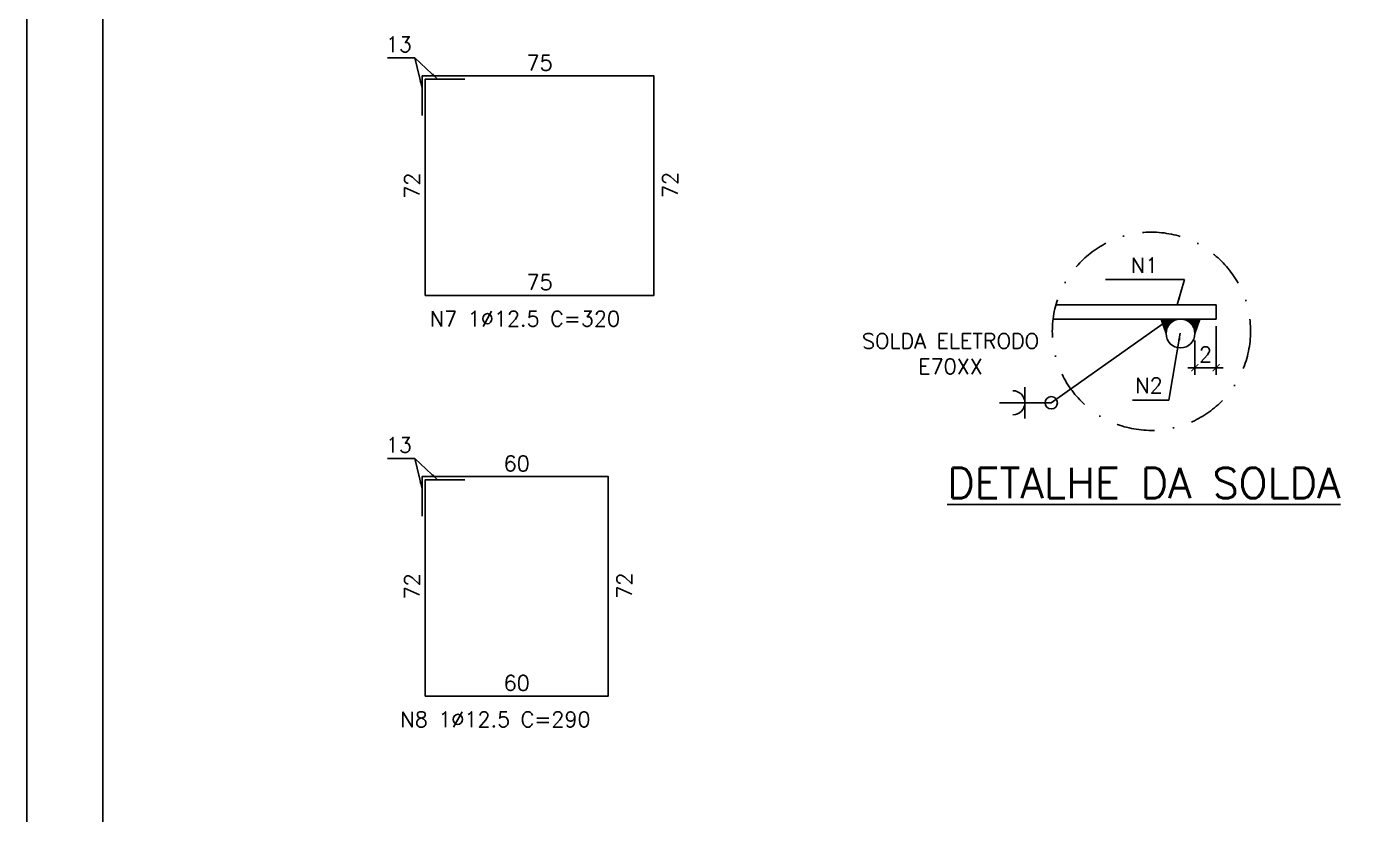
# Model space of a CAD drawing. Header units: centimetres. Extents: x 1658 to 27871, y 8240 to 11444.
# Drawn here: x 20287 to 21602, y 9014 to 9789 of the extents above; entities that cross this region are included whole.
import ezdxf

# ---------------------------------------------------------------- set-up
doc = ezdxf.new("R2010")
doc.units = ezdxf.units.CM
doc.header["$LTSCALE"] = 50
doc.header["$MEASUREMENT"] = 0
doc.header["$PDMODE"] = 67
doc.linetypes.add('DASHDOT2', pattern=[0.5, 0.25, -0.125, 0, -0.125])
for name, color, linetype in [('FORMATO-PRECON', 2, 'Continuous'), ('HACHURAS-PRECON', 1, 'Continuous'), ('LINHA-01-PRECON', 1, 'Continuous'), ('LINHA-02-PRECON', 2, 'Continuous'), ('LINHA-03-PRECON', 3, 'Continuous'), ('LINHA-04-PRECON', 4, 'Continuous'), ('TEXTO-20-PRECON', 2, 'Continuous'), ('X1', 2, 'Continuous')]:
    doc.layers.add(name, color=color, linetype=linetype)
doc.styles.add('PRECON-ROMANS', font='romans.shx')
doc.styles.get("Standard").update_dxf_attribs({"font": 'romans.shx'})
doc.dimstyles.new('ESC75-25', dxfattribs={"dimscale": 0, "dimtxt": 15, "dimasz": 7, "dimexe": 7, "dimexo": 7, "dimgap": 5.5, "dimtad": 1, "dimdec": 1, "dimlfac": 0.333333, "dimdsep": 46, "dimtxsty": 'Standard', "dimblk": 'ARCHTICK', "dimcen": 0.1, "dimdle": 7, "dimclrd": 256, "dimclre": 256, "dimclrt": 2, "dimadec": 0, "dimazin": 0, "dimtfac": 1, "dimtdec": 1, "dimtix": 1, "dimtmove": 2, "dimatfit": 3, "dimfxl": 1, "dimarcsym": 0})
doc.dimstyles.new('ESC75-75', dxfattribs={"dimscale": 0, "dimtxt": 15, "dimasz": 7, "dimexe": 7, "dimexo": 7, "dimgap": 5.5, "dimtad": 1, "dimdec": 1, "dimdsep": 46, "dimtxsty": 'Standard', "dimblk": 'ARCHTICK', "dimcen": 0.1, "dimdle": 7, "dimclrd": 256, "dimclre": 256, "dimclrt": 2, "dimadec": 0, "dimazin": 0, "dimtfac": 1, "dimtdec": 1, "dimtix": 1, "dimtmove": 2, "dimatfit": 3, "dimfxl": 1, "dimarcsym": 0})

# ---------------------------------------------------------------- blocks, each defined once
blk = doc.blocks.new('A$C2E607E54')
at = {"layer": 'FORMATO-PRECON'}
blk.add_lwpolyline([(0, 4200), (2970, 4200), (2970, 0), (0, 0)], close=True, dxfattribs=at)
at = {"layer": 'FORMATO-PRECON', "color": 6}
blk.add_lwpolyline([(100, 3950), (2870, 3950), (2870, 100), (100, 100)], close=True, dxfattribs=at)
blk = doc.blocks.new('*D674')
at = {"layer": 'Defpoints', "color": 0, "transparency": 16777216}
for p in [(20678.9, 9524.5), (20903.9, 9524.5), (20903.9, 9524.5)]:
    blk.add_point(p, dxfattribs=at)
at = {"layer": 'LINHA-01-PRECON', "color": 2, "transparency": 16777216, "insert": (20791.4, 9537.5), "char_height": 15, "attachment_point": 5}
blk.add_mtext('75', dxfattribs=at)
blk = doc.blocks.new('_ArchTick')
at = {"color": 0, "linetype": 'ByBlock', "const_width": 0.15}
blk.add_lwpolyline([(-0.5, -0.5), (0.5, 0.5)], dxfattribs=at)
blk = doc.blocks.new('*D675')
at = {"layer": 'Defpoints', "color": 0, "transparency": 16777216}
for p in [(20903.9, 9740.4), (20903.9, 9740.4), (20903.9, 9524.5)]:
    blk.add_point(p, dxfattribs=at)
at = {"layer": 'LINHA-01-PRECON', "color": 2, "transparency": 16777216, "insert": (20919.8, 9633.2), "char_height": 15, "attachment_point": 5, "rotation": 90}
blk.add_mtext('72', dxfattribs=at)
blk = doc.blocks.new('*D676')
at = {"layer": 'Defpoints', "color": 0, "transparency": 16777216}
for p in [(20678.9, 9740.4), (20678.9, 9740.4), (20903.9, 9740.4)]:
    blk.add_point(p, dxfattribs=at)
at = {"layer": 'LINHA-04-PRECON', "color": 2, "transparency": 16777216, "insert": (20791.4, 9753.4), "char_height": 15, "attachment_point": 5}
blk.add_mtext('75', dxfattribs=at)
blk = doc.blocks.new('*D677')
at = {"layer": 'Defpoints', "color": 0, "transparency": 16777216}
for p in [(20678.9, 9740.4), (20678.9, 9740.4), (20678.9, 9524.5)]:
    blk.add_point(p, dxfattribs=at)
at = {"layer": 'LINHA-01-PRECON', "color": 2, "transparency": 16777216, "insert": (20665.9, 9632.5), "char_height": 15, "attachment_point": 5, "rotation": 90}
blk.add_mtext('72', dxfattribs=at)
blk = doc.blocks.new('*D678')
at = {"layer": 'Defpoints', "color": 0, "transparency": 16777216}
for p in [(20678.9, 9130.4), (20858.9, 9130.4), (20858.9, 9130.4)]:
    blk.add_point(p, dxfattribs=at)
at = {"layer": 'LINHA-01-PRECON', "color": 2, "transparency": 16777216, "insert": (20768.9, 9143.4), "char_height": 15, "attachment_point": 5}
blk.add_mtext('60', dxfattribs=at)
blk = doc.blocks.new('*D679')
at = {"layer": 'Defpoints', "color": 0, "transparency": 16777216}
for p in [(20858.9, 9346.3), (20858.9, 9346.3), (20858.9, 9130.4)]:
    blk.add_point(p, dxfattribs=at)
at = {"layer": 'LINHA-01-PRECON', "color": 2, "transparency": 16777216, "insert": (20874.8, 9239.1), "char_height": 15, "attachment_point": 5, "rotation": 90}
blk.add_mtext('72', dxfattribs=at)
blk = doc.blocks.new('*D680')
at = {"layer": 'Defpoints', "color": 0, "transparency": 16777216}
for p in [(20678.9, 9346.3), (20678.9, 9346.3), (20858.9, 9346.3)]:
    blk.add_point(p, dxfattribs=at)
at = {"layer": 'LINHA-04-PRECON', "color": 2, "transparency": 16777216, "insert": (20768.9, 9359.3), "char_height": 15, "attachment_point": 5}
blk.add_mtext('60', dxfattribs=at)
blk = doc.blocks.new('*D681')
at = {"layer": 'Defpoints', "color": 0, "transparency": 16777216}
for p in [(20678.9, 9346.3), (20678.9, 9346.3), (20678.9, 9130.4)]:
    blk.add_point(p, dxfattribs=at)
at = {"layer": 'LINHA-01-PRECON', "color": 2, "transparency": 16777216, "insert": (20665.9, 9238.4), "char_height": 15, "attachment_point": 5, "rotation": 90}
blk.add_mtext('72', dxfattribs=at)
blk = doc.blocks.new('*D699')
at = {"layer": 'Defpoints', "color": 0, "transparency": 16777216}
for p in [(21457, 9501.2), (21436, 9487.1), (21457, 9453.5)]:
    blk.add_point(p, dxfattribs=at)
at = {"layer": 'LINHA-01-PRECON', "lineweight": -2, "transparency": 16777216}
for p, q in [((21457, 9494.2), (21457, 9446.5)), ((21436, 9480.1), (21436, 9446.5)), ((21436, 9453.5), (21429, 9453.5)), ((21436, 9453.5), (21457, 9453.5)), ((21457, 9453.5), (21464, 9453.5))]:
    blk.add_line(p, q, dxfattribs=at)
at = {"layer": 'LINHA-01-PRECON', "lineweight": -2, "transparency": 16777216, "xscale": 7, "yscale": 7, "zscale": 7}
blk.add_blockref('_ArchTick', (21436, 9453.5), dxfattribs=at)
at = {"layer": 'LINHA-01-PRECON', "lineweight": -2, "transparency": 16777216, "xscale": 7, "yscale": 7, "zscale": 7, "rotation": 180}
blk.add_blockref('_ArchTick', (21457, 9453.5), dxfattribs=at)
at = {"layer": 'LINHA-01-PRECON', "color": 2, "transparency": 16777216, "insert": (21446.5, 9466.5), "char_height": 15, "attachment_point": 5}
blk.add_mtext('2', dxfattribs=at)

msp = doc.modelspace()

# ---------------------------------------------------------------- hatches: boundary and pattern name
at = {"layer": 'LINHA-01-PRECON'}
h = msp.add_hatch(dxfattribs=at)
h.set_pattern_fill('ANSI31', color=256, scale=8.4375, style=0)
h.set_pattern_definition([(45, (16400.259, 8999.052), (-0.74577668, 0.74577668), [])])
h.paths.add_polyline_path([(21402.8, 9501.21), (21407.71, 9487.08, -0.4142136), (21421.84, 9501.21)])
h.paths.add_polyline_path([(21421.84, 9501.21, -0.4142136), (21435.98, 9487.08), (21440.89, 9501.21)])

# ---------------------------------------------------------------- linework, layer by layer
at = {"layer": 'LINHA-01-PRECON', "color": 1}
msp.add_lwpolyline([(21404.39, 9496.63), (21294.77, 9418.99), (21243.95, 9418.99)], dxfattribs=at)
at = {"layer": 'LINHA-01-PRECON', "color": 1, "linetype": 'DASHDOT2', "ltscale": 3}
msp.add_circle((21393.29, 9489.26), 97.5, dxfattribs=at)
at = {"layer": 'LINHA-02-PRECON'}
for q in [(21268.84, 9434.39), (21268.84, 9403.6)]:
    msp.add_line((21268.84, 9418.99), q, dxfattribs=at)
msp.add_circle((21294.77, 9418.99), 6.11, dxfattribs=at)
msp.add_arc((21257, 9418.99), 11.84, 270.31864, 89.68136, dxfattribs=at)
at = {"layer": 'LINHA-03-PRECON'}
for p, q in [((21457.01, 9515.34), (21299.35, 9515.34)), ((21457.01, 9501.21), (21457.01, 9515.34)), ((21457.01, 9501.21), (21296.53, 9501.21)), ((21407.71, 9487.08), (21402.8, 9501.21)), ((21430.37, 9501.21), (21430.37, 9501.21)), ((21435.98, 9487.08), (21440.89, 9501.21))]:
    msp.add_line(p, q, dxfattribs=at)
msp.add_circle((21421.84, 9487.08), 14.13, dxfattribs=at)
at = {"layer": 'LINHA-04-PRECON'}
for points in [[(20675.87, 9701.42), (20675.87, 9740.42), (20903.87, 9740.42), (20903.87, 9524.53), (20678.87, 9524.53), (20678.87, 9737.42), (20717.87, 9737.42)], [(20675.87, 9307.32), (20675.87, 9346.32), (20858.87, 9346.32), (20858.87, 9130.43), (20678.87, 9130.43), (20678.87, 9343.32), (20717.87, 9343.32)]]:
    msp.add_lwpolyline(points, dxfattribs=at)

# ---------------------------------------------------------------- block references
at = {"layer": 'HACHURAS-PRECON', "xscale": 0.7499999999999996, "yscale": 0.7499999999999996, "zscale": 0.7499999999999996}
msp.add_blockref('A$C2E607E54', (20286.88, 8239.61), dxfattribs=at)

# ---------------------------------------------------------------- texts
at = {"layer": 'LINHA-01-PRECON', "color": 2, "linetype": 'Continuous', "char_height": 15, "attachment_point": 5}
for insert in [(20652.93, 9771.51), (20652.93, 9377.41)]:
    msp.add_mtext('13', dxfattribs=dict(at, insert=insert))
at = {"layer": 'LINHA-01-PRECON', "color": 2, "insert": (21386.47, 9554.17), "char_height": 15, "width": 2.1324, "attachment_point": 5}
msp.add_mtext('N1', dxfattribs=at)
at = {"layer": 'LINHA-01-PRECON', "color": 2, "insert": (21390.95, 9436.01), "char_height": 15, "attachment_point": 5}
msp.add_mtext('N2', dxfattribs=at)
at = {"layer": 'LINHA-01-PRECON', "color": 4, "insert": (21385.92, 9340.02), "char_height": 30, "attachment_point": 5}
msp.add_mtext('\\A1;{\\LDETALHE DA SOLDA}', dxfattribs=at)
at = {"layer": 'TEXTO-20-PRECON', "insert": (21195.65, 9467.27), "char_height": 15, "attachment_point": 5, "style": 'PRECON-ROMANS'}
msp.add_mtext('\\A1;SOLDA ELETRODO\\PE70XX', dxfattribs=at)
at = {"layer": 'X1', "style": 'PRECON-ROMANS'}
for s, p in [('N7 1%%C12.5 C=320', (20683.44, 9494.16)), ('N8 1%%C12.5 C=290', (20654.44, 9100.06))]:
    msp.add_text(s, height=15, dxfattribs=at).set_placement(p)

# ---------------------------------------------------------------- dimensions: what is measured, and where the dimension line sits
at = {"layer": 'LINHA-01-PRECON', "linetype": 'Continuous'}
for base, p1, p2, picture, middle in [((20678.87, 9740.42), (20678.87, 9524.53), (20678.87, 9740.42), '*D677', (20665.87, 9632.48)), ((20678.87, 9346.32), (20678.87, 9130.43), (20678.87, 9346.32), '*D681', (20665.87, 9238.37))]:
    dim = msp.add_linear_dim(base=base, p1=p1, p2=p2, angle=90, dimstyle='ESC75-25', override={"dimscale": 1, "dimse1": 1, "dimse2": 1, "dimsd1": 1, "dimsd2": 1}, dxfattribs=at)
    dim.commit()
    dim.dimension.update_dxf_attribs({"geometry": picture, "text_midpoint": middle})
for base, p1, p2, picture, middle in [((20903.87, 9740.42), (20903.87, 9524.53), (20903.87, 9740.42), '*D675', (20919.83, 9633.19)), ((20858.87, 9346.32), (20858.87, 9130.43), (20858.87, 9346.32), '*D679', (20874.83, 9239.09))]:
    dim = msp.add_linear_dim(base=base, p1=p1, p2=p2, angle=90, dimstyle='ESC75-25', override={"dimscale": 1, "dimse1": 1, "dimse2": 1, "dimsd1": 1, "dimsd2": 1}, dxfattribs=at)
    dim.commit()
    dim.dimension.update_dxf_attribs({"geometry": picture, "text_midpoint": middle, "dimtype": 160})
for base, p1, p2, picture, middle in [((20903.87, 9524.53), (20678.87, 9524.53), (20903.87, 9524.53), '*D674', (20791.37, 9537.53)), ((20858.87, 9130.43), (20678.87, 9130.43), (20858.87, 9130.43), '*D678', (20768.87, 9143.43))]:
    dim = msp.add_linear_dim(base=base, p1=p1, p2=p2, dimstyle='ESC75-25', override={"dimscale": 1, "dimse1": 1, "dimse2": 1, "dimsd1": 1, "dimsd2": 1}, dxfattribs=at)
    dim.commit()
    dim.dimension.update_dxf_attribs({"geometry": picture, "text_midpoint": middle})
at = {"layer": 'LINHA-01-PRECON'}
dim = msp.add_linear_dim(base=(21457.01, 9453.49), p1=(21435.98, 9487.08), p2=(21457.01, 9501.21), text='2', dimstyle='ESC75-25', override={"dimscale": 1}, dxfattribs=at)
dim.commit()
dim.dimension.update_dxf_attribs({"geometry": '*D699', "text_midpoint": (21446.49, 9466.49)})
at = {"layer": 'LINHA-04-PRECON'}
for base, p1, p2, picture, middle in [((20678.87, 9740.42), (20903.87, 9740.42), (20678.87, 9740.42), '*D676', (20791.37, 9753.42)), ((20678.87, 9346.32), (20858.87, 9346.32), (20678.87, 9346.32), '*D680', (20768.87, 9359.32))]:
    dim = msp.add_linear_dim(base=base, p1=p1, p2=p2, dimstyle='ESC75-25', override={"dimscale": 1, "dimse1": 1, "dimse2": 1, "dimsd1": 1, "dimsd2": 1}, dxfattribs=at)
    dim.commit()
    dim.dimension.update_dxf_attribs({"geometry": picture, "text_midpoint": middle})

# ---------------------------------------------------------------- leaders
at = {"layer": 'LINHA-01-PRECON', "linetype": 'Continuous'}
for points in [[(20675.87, 9728.42), (20668.83, 9758.43), (20641.78, 9758.43)], [(20690.87, 9737.42), (20668.83, 9758.43)], [(20675.87, 9334.32), (20668.83, 9364.33), (20641.78, 9364.33)], [(20690.87, 9343.32), (20668.83, 9364.33)]]:
    msp.add_leader(points, dimstyle='ESC75-75', override={"dimscale": 1, "dimtad": 0}, dxfattribs=at)
at = {"layer": 'LINHA-01-PRECON'}
for points in [[(21418.63, 9515.34), (21425.87, 9540.14), (21348.19, 9540.14)], [(21421.67, 9487.42), (21410.28, 9421.44), (21374.72, 9421.44)]]:
    msp.add_leader(points, dimstyle='ESC75-25', override={"dimscale": 1}, dxfattribs=at)

doc.saveas('drawing.dxf')
